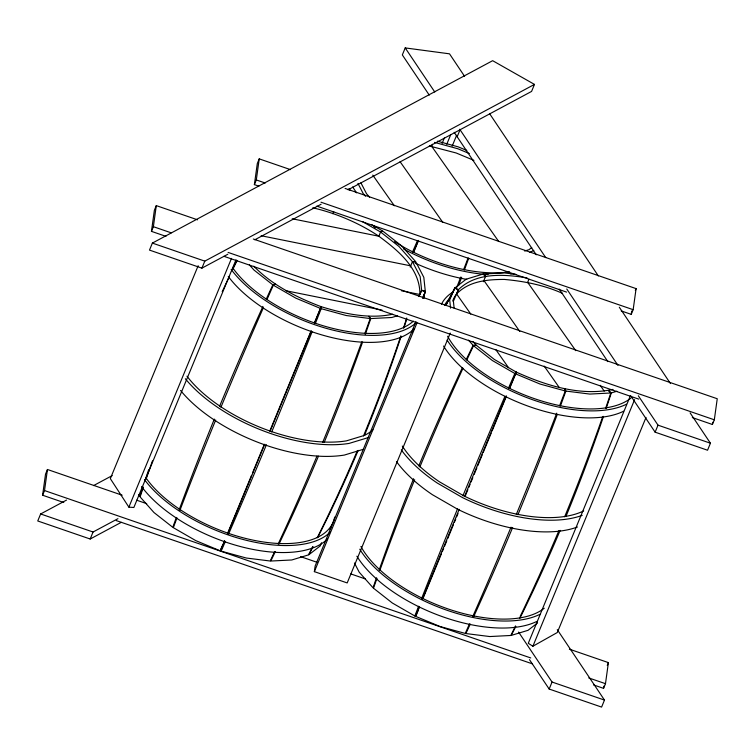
<?xml version="1.0" encoding="UTF-8"?>
<svg xmlns="http://www.w3.org/2000/svg" width="755" height="755" viewBox="0 0 755 755"><rect width="100%" height="100%" fill="white"/><g stroke="black" fill="none" stroke-linecap="round" stroke-linejoin="round"><path stroke-width="1.13" d="M63.788 502.519L42.601 495.223L45.526 474.159L47.452 469.487L122.168 495.214M42.601 495.223L44.526 490.561L47.452 469.487M165.949 236.353L151.453 231.36L154.369 210.286L156.294 205.615L197.565 219.828M151.453 231.36L153.378 226.689L156.294 205.615M258.833 186.155L254.378 184.616L257.304 163.542L259.229 158.871L290.448 169.62M254.378 184.616L256.304 179.945L259.229 158.871M450.254 333.078L347.187 582.935L314.363 571.639L315.146 566.024L415.977 321.592M621.205 310.909L631.237 314.363L631.699 311.032M631.237 314.363L633.162 309.692L636.087 288.618L345.082 188.429M593.515 684.898L603.547 688.352L603.858 686.135M603.547 688.352L605.482 683.681L608.398 662.607L569.374 649.168M692.326 417.572L712.399 424.48L712.711 422.262M712.399 424.48L714.324 419.808L717.25 398.744L253.321 239.024M177.029 517.902A1812.491 488.853 -58.8 0 0 173.329 527.669L195.838 540.646L220.507 550.923L221.253 548.63M314.505 323.178A1812.491 57.984 -68.6 0 0 320.535 308.446L321.111 306.662C296.573 297.357 272.329 285.145 253.793 266.213M416.76 614.24L417.741 611.371M417.326 612.286L419.421 607.152M66.572 500.065L40.638 513.966L37.75 520.969L90.175 539.013L121.272 522.347M348.083 189.788L531.577 91.421L534.474 84.409L492.647 60.683L152.378 243.091L149.49 250.094L201.906 268.148L227.831 254.246M198.159 265.722L110.334 478.642L128.879 507.152L133.852 507.492L236.022 259.814M90.175 539.013L93.063 532.011L117.94 518.676M201.906 268.148L204.803 261.136L534.474 84.409M128.879 507.152L231.502 258.389M332.823 213.712L333.719 211.542M464.589 76.34L449.508 53.831L405.218 47.914L402.33 54.917L429.246 95.092M221.649 547.705L224.622 540.58M227.765 532.964L251.547 475.301M252.444 473.121L264.118 444.837M269.95 430.69L311.239 330.596M314.382 322.98L320.214 308.833M378.793 236.372L380.586 232.021L382.379 230.822L371.611 224.622M431.615 146.432L432.511 144.262M442.109 143.393L444.355 137.967M446.752 144.28L450.782 134.503M452.16 146.14L456.643 135.277M457.171 136.759L460.059 129.756M413.636 252.378L418.572 240.411M410.191 267.081L412.438 261.636L398.933 246.432L380.586 232.021L362.636 221.677M419.827 294.639L421.62 290.288L420.167 276.594L412.438 261.636L415.599 261.579L401.745 245.979L382.917 231.181L380.586 232.021M314.363 571.639L416.986 322.866M456.539 294.091L458.332 289.741C476.339 272.026 504.076 274.235 527.075 277.868M483.379 281.719L485.625 276.283L483.464 274.008L504.491 272.933L515.873 274.358M527.603 282.512L528.953 279.246M423.461 597.356L441.411 553.84M442.307 551.66L443.657 548.394M444.553 546.224L446.8 540.778M447.696 538.608L453.529 524.461M454.425 522.281L455.775 519.025M456.671 516.845L458.011 513.579M465.193 496.177L467.892 489.646M468.789 487.466L470.129 484.2M471.035 482.03L472.828 477.679M474.168 474.414L476.867 467.883M477.764 465.712L482.247 454.831M483.153 452.651L491.231 433.068M492.128 430.897L506.039 397.168M509.625 388.457L516.363 372.139L494.421 359.493L476.084 345.082L473.083 341.704M635.323 290.486L636.087 288.618M630.453 395.601L528.283 643.288L532.888 646.242L557.294 632.52L646.025 417.421M532.888 646.242L634.606 399.65M557.275 629.642L604.481 700.083L601.593 707.086L549.168 689.041L552.056 682.029L518.572 632.058M690.117 412.891L710.436 443.213L707.548 450.225L655.123 432.171L658.02 425.169L638.315 395.771M607.247 665.41L608.398 662.607M418.921 296.555L421.62 290.288L425.301 291.383A1812.491 1554.413 -1.6 0 1 423.272 297.923M422.489 298.149L425.254 291.713L421.62 290.288M321.545 542.769L320.167 545.988L308.88 554.717A1812.491 1512.633 56.3 0 0 313.061 546.648M454.114 308.068L453.396 301.226L458.332 289.741L454.755 288.155L449.687 299.952L450.556 308.144M274.669 551.509A1812.491 844.515 -84.3 0 1 270.186 561.012L246.29 558.02L221.149 551.15L221.073 548.574L222.829 544.931M509.332 388.476A1812.491 80.7 -66.2 0 1 515.467 373.8L516.363 372.139C546.242 385.579 580.151 396.403 613.013 389.41M469.497 623.875A1812.491 467.166 -76 0 1 465.24 633.417L440.108 626.546L415.439 616.278L416.203 614.863M508.511 388.079A1812.491 355.161 -61.3 0 1 514.853 373.498L516.363 372.139M377 578.292A1812.491 863.692 -50.3 0 0 373.489 588.202L392.317 603L414.835 615.976L416.118 614.815M446.073 305.124A1812.491 1549.486 47.9 0 1 454.972 287.9L466.25 279.161L482.983 274.084L485.625 276.283M452.726 300.962A99.736 47.914 22.4 0 1 456.605 293.94C468.949 281.058 487.522 279.425 504.378 279.435C524.329 281.219 544.27 285.173 562.617 293.412M531.718 247.574L528.972 249.707L524.621 251.019M533.776 250.424L529.812 252.444M537.56 622.932L528.019 630.321L511.286 635.399A1812.491 1334.566 75.8 0 0 515.854 626.376M266.911 299.716A1812.491 488.853 -58.8 0 1 273.348 285.192L275.141 284.003L272.819 284.843A1812.491 744.09 -53.3 0 0 266.194 299.235M254.784 239.797L321.13 204.237M93.544 485.597L112.221 475.593M392.647 314.24C368.761 319.299 344.072 313.646 321.111 306.662L321.168 308.672A1812.491 332.955 -73.5 0 1 315.373 323.47M397.394 315.807L391.817 317.496L370.79 318.572L368.893 316.279L370.214 318.544A1812.491 844.515 -84.3 0 1 364.844 333.436M367.855 437.721L349.14 443.402A114.524 55.021 22.4 0 1 185.371 378.774M363.032 449.395L344.318 455.076A114.524 55.021 22.4 0 1 180.558 390.448M606.142 408.568A1812.491 1334.566 75.8 0 0 611.314 392.921L616.892 391.232M466.807 360.059A1812.491 863.692 -50.3 0 1 473.517 345.724L476.084 345.082L473.092 345.337L468.477 340.137M605.755 407.898A1812.491 1164.314 85.1 0 0 610.823 392.996L589.797 394.072L565.901 391.071L564.891 388.853L565.269 390.948A1812.491 467.166 -76 0 1 559.578 405.775M412.438 261.636L415.873 261.985L423.819 277.33L425.301 291.383M429.34 145.989L456.171 152.982L473.932 160.381M370.214 318.544L346.309 315.543L321.168 308.672M292.213 218.78L378.85 236.221C397.923 250.301 420.261 268.516 419.884 294.488L401.481 290.788M261.136 235.73L410.701 265.845M286.117 290.769L382.002 310.069M437.4 141.176L458.172 146.857L466.75 150.424M434.521 142.384L457.898 148.773L469.393 153.567M565.269 390.948L540.127 384.078L515.457 373.8M256.304 179.945L265.222 183.012M320.969 202.208L633.162 309.692M316.817 206.115L566.571 292.1M153.378 226.689L171.215 232.833M228.095 252.415L714.324 419.808M223.933 256.313L638.796 399.14M152.378 243.091L204.803 261.136M658.02 425.169L710.436 443.213M136.664 500.197L146.706 503.66M300.603 556.643L317.336 562.399M350.792 573.913L365.288 578.906M44.526 490.561L530.756 657.954M588.749 677.924L605.482 683.681M116.204 520.563L532.181 663.777M552.056 682.029L604.481 700.083M40.638 513.966L93.063 532.011M320.526 308.446L295.866 298.178L273.348 285.201M454.972 287.891L458.332 289.741M514.853 373.498L492.345 360.522L473.517 345.724M272.819 284.843L253.991 270.045L249.367 264.845M611.314 392.921L608.672 390.731L610.823 393.006M369.582 197.178L366.581 193.799L360.909 182.833M365.552 196.253L363.24 193.657L357.945 183.418M527.669 282.361L575.772 350.669M600.159 385.305L604.226 391.081M431.671 146.281L498.744 241.534M483.889 280.482L519.799 331.473M544.185 366.109L559.096 387.277M400.093 161.721L442.77 222.338M456.605 293.94L470.771 314.061M495.733 349.518L508.559 367.723M372.753 175.103L394.336 205.766M489.504 113.514L598.328 275.924M619.308 307.228L670.449 383.54M405.218 47.914L434.767 92.006M459.719 129.247L545.733 257.606M566.75 288.967L617.958 365.401M454.199 132.333L536.276 254.812M559.257 289.108L607.851 361.626M630.831 395.922L655.123 432.171M529.472 659.644L549.168 689.041M352.698 186.947L356.53 192.846M348.999 188.571L350.282 190.543M354.444 562.994L359.21 572.205L373.064 587.815A1812.491 1082.321 -43.5 0 1 376.481 577.802M138.769 494.468L139.826 496.516A1812.491 1346.788 -30.1 0 1 142.95 486.89M466.76 279.388A108.909 52.321 22.4 0 1 415.146 263.155M512.702 273.546A108.909 52.321 22.4 0 1 510.559 273.867M488.136 274.575A108.909 52.321 22.4 0 1 403.604 248.933M509.634 271.809A105.606 50.727 22.4 0 1 394.459 241.666M375.339 227.793A105.606 50.727 22.4 0 1 373.602 226.302M468.732 258.191A1812.491 723.922 -81.4 0 1 464.429 269.875M461.683 277.283A1812.491 723.922 -81.4 0 1 458.521 285.72M412.523 252A1812.491 355.161 -61.3 0 1 417.496 240.552M468.053 258.05A1812.491 467.166 -76 0 1 463.589 269.705M460.729 277.085A1812.491 467.166 -76 0 1 456.652 287.608M413.334 252.397A1812.491 80.7 -66.2 0 1 418.147 240.873M416.203 322.668A108.909 52.321 22.4 0 1 325.575 328.151A108.909 52.321 22.4 0 1 231.153 269.422M424.017 295.535A108.909 52.321 22.4 0 1 424.47 297.904M414.136 328.897A108.909 52.321 22.4 0 1 323.725 335.447A108.909 52.321 22.4 0 1 228.265 276.434M413.353 321.12A105.606 50.727 22.4 0 1 324.121 326.037A105.606 50.727 22.4 0 1 232.7 267.808M372.951 429.774A110.107 52.897 22.4 0 1 364.401 435.409L346.413 440.863A110.107 52.897 22.4 0 1 186.976 376.198M330.331 532.048A108.909 52.321 22.4 0 1 239.92 538.608A108.909 52.321 22.4 0 1 144.46 479.585M327.434 539.051A108.909 52.321 22.4 0 1 237.032 545.61A108.909 52.321 22.4 0 1 141.572 486.588M330.926 527.33A105.606 50.727 22.4 0 1 330.143 529.415M334.635 517.09A105.606 50.727 22.4 0 1 253.274 540.184A105.606 50.727 22.4 0 1 146.008 477.962M176.368 517.449A1812.491 744.09 -53.3 0 0 172.791 527.311L153.963 512.522L140.109 496.913A1812.491 1179.678 -39.6 0 1 143.29 487.381M179.18 509.767A1812.491 744.09 -53.3 0 1 214.335 419.1M219.573 406.332A1812.491 744.09 -53.3 0 1 262.919 306.426M146.177 478.906A1812.491 1179.678 -39.6 0 1 152.463 460.871M222.215 291.638A1812.491 1179.678 -39.6 0 1 229.275 276.745M232.729 269.573A1812.491 1179.678 -39.6 0 1 237.155 260.494M311.079 331.558A1812.491 57.984 -68.6 0 1 270.035 431.445M264.769 444.204A1812.491 57.984 -68.6 0 1 227.642 533.785M224.518 541.297A1812.491 57.984 -68.6 0 1 220.507 550.923M179.945 510.276A1812.491 488.853 -58.8 0 1 215.694 420.016M220.941 407.256A1812.491 488.853 -58.8 0 1 263.259 307.993M145.772 478.34A1812.491 1346.788 -30.1 0 1 148.65 469.78M232.483 268.771A1812.491 1346.788 -30.1 0 1 236.674 260.352M361.749 341.902A1812.491 844.515 -84.3 0 1 322.715 442.288M316.977 456.095A1812.491 844.515 -84.3 0 1 278.142 544.081M312.051 331.898A1812.491 332.955 -73.5 0 1 271.687 432.02M266.411 444.77A1812.491 332.955 -73.5 0 1 228.557 534.096M225.32 541.571A1812.491 332.955 -73.5 0 1 221.149 551.141M406.737 318.006A1812.491 1404.772 70.2 0 1 403.453 328.038M400.858 335.824A1812.491 1404.772 70.2 0 1 363.485 435.956M357.275 450.829A1812.491 1404.772 70.2 0 1 317.204 537.787M312.627 546.865A1812.491 1404.772 70.2 0 1 308.512 554.887L291.789 559.974L270.762 561.04A1812.491 1065.55 89 0 0 275.396 551.546M370.78 318.563A1812.491 1065.55 89 0 1 365.25 334.531M362.598 342.053A1812.491 1065.55 89 0 1 324.197 442.355M318.459 456.162A1812.491 1065.55 89 0 1 278.973 544.119M413.287 328.944A1812.491 1588.614 18.1 0 1 412.173 332.209M425.254 291.713A1812.491 1588.614 18.1 0 1 423.215 298.31M406.794 318.921A1812.491 1512.633 56.3 0 1 403.944 327.802M401.047 336.655A1812.491 1512.633 56.3 0 1 364.41 435.493M358.191 450.367A1812.491 1512.633 56.3 0 1 317.713 537.532M312.768 207.814A99.736 47.914 22.4 0 1 378.85 236.221M626.49 404.218A108.909 52.321 22.4 0 1 531.652 399.386A108.909 52.321 22.4 0 1 447.102 340.08M441.467 304.218A108.909 52.321 22.4 0 1 453.245 291.864M623.602 411.23A108.909 52.321 22.4 0 1 527.934 406.086A108.909 52.321 22.4 0 1 443.572 346.045M630.944 398.074A105.606 50.727 22.4 0 1 535.691 399.093A105.606 50.727 22.4 0 1 447.602 336.277M444.506 305.52A105.606 50.727 22.4 0 1 448.866 299.197M577.415 526.999A114.524 55.021 22.4 0 1 457.606 509.229L432.417 494.704A114.524 55.021 22.4 0 1 396.469 461.56M582.228 515.325A114.524 55.021 22.4 0 1 462.428 497.554L437.239 483.03A114.524 55.021 22.4 0 1 401.292 449.886M583.681 510.899A110.107 52.897 22.4 0 1 463.787 495.837L439.57 481.879A110.107 52.897 22.4 0 1 402.321 446.045M539.797 614.381A108.909 52.321 22.4 0 1 444.129 609.247A108.909 52.321 22.4 0 1 359.767 549.206M536.909 621.384A108.909 52.321 22.4 0 1 441.241 616.25A108.909 52.321 22.4 0 1 356.879 556.208M544.251 608.228A105.606 50.727 22.4 0 1 448.998 609.257A105.606 50.727 22.4 0 1 360.909 546.441M603.519 416.354A1812.491 1334.566 75.8 0 1 565.92 516.562M560.163 530.369A1812.491 1334.566 75.8 0 1 519.874 618.317M602.773 416.477A1812.491 1164.314 85.1 0 1 564.665 516.769M558.917 530.576A1812.491 1164.314 85.1 0 1 520.157 616.42M515.505 625.971A1812.491 1164.314 85.1 0 1 510.805 635.474L489.778 636.55L465.873 633.549A1812.491 723.922 -81.4 0 0 470.289 624.036M565.901 391.071A1812.491 723.922 -81.4 0 1 560.427 405.954M557.284 414.41A1812.491 723.922 -81.4 0 1 517.921 514.759M512.636 527.509A1812.491 723.922 -81.4 0 1 473.706 616.599M445.771 305.501A1812.491 1587.623 28.5 0 1 454.765 288.165M379.17 570.006A1812.491 1082.321 -43.5 0 1 413.58 478.698M418.808 465.911A1812.491 1082.321 -43.5 0 1 462.334 367.751M466.241 359.531A1812.491 1082.321 -43.5 0 1 473.092 345.337M414.835 615.976A1812.491 355.161 -61.3 0 1 418.61 606.246M421.573 598.649A1812.491 355.161 -61.3 0 1 457.653 508.587M462.909 495.818A1812.491 355.161 -61.3 0 1 504.916 396.384M379.774 570.572A1812.491 863.692 -50.3 0 1 414.655 479.699M419.893 466.92A1812.491 863.692 -50.3 0 1 463.023 368.242M556.728 413.164A1812.491 467.166 -76 0 1 516.297 514.429M511.012 527.188A1812.491 467.166 -76 0 1 472.8 616.41M415.439 616.269A1812.491 80.7 -66.2 0 1 419.365 606.614M422.441 599.074A1812.491 80.7 -66.2 0 1 459.21 509.351M464.467 496.592A1812.491 80.7 -66.2 0 1 506.284 395.799"/></g></svg>
